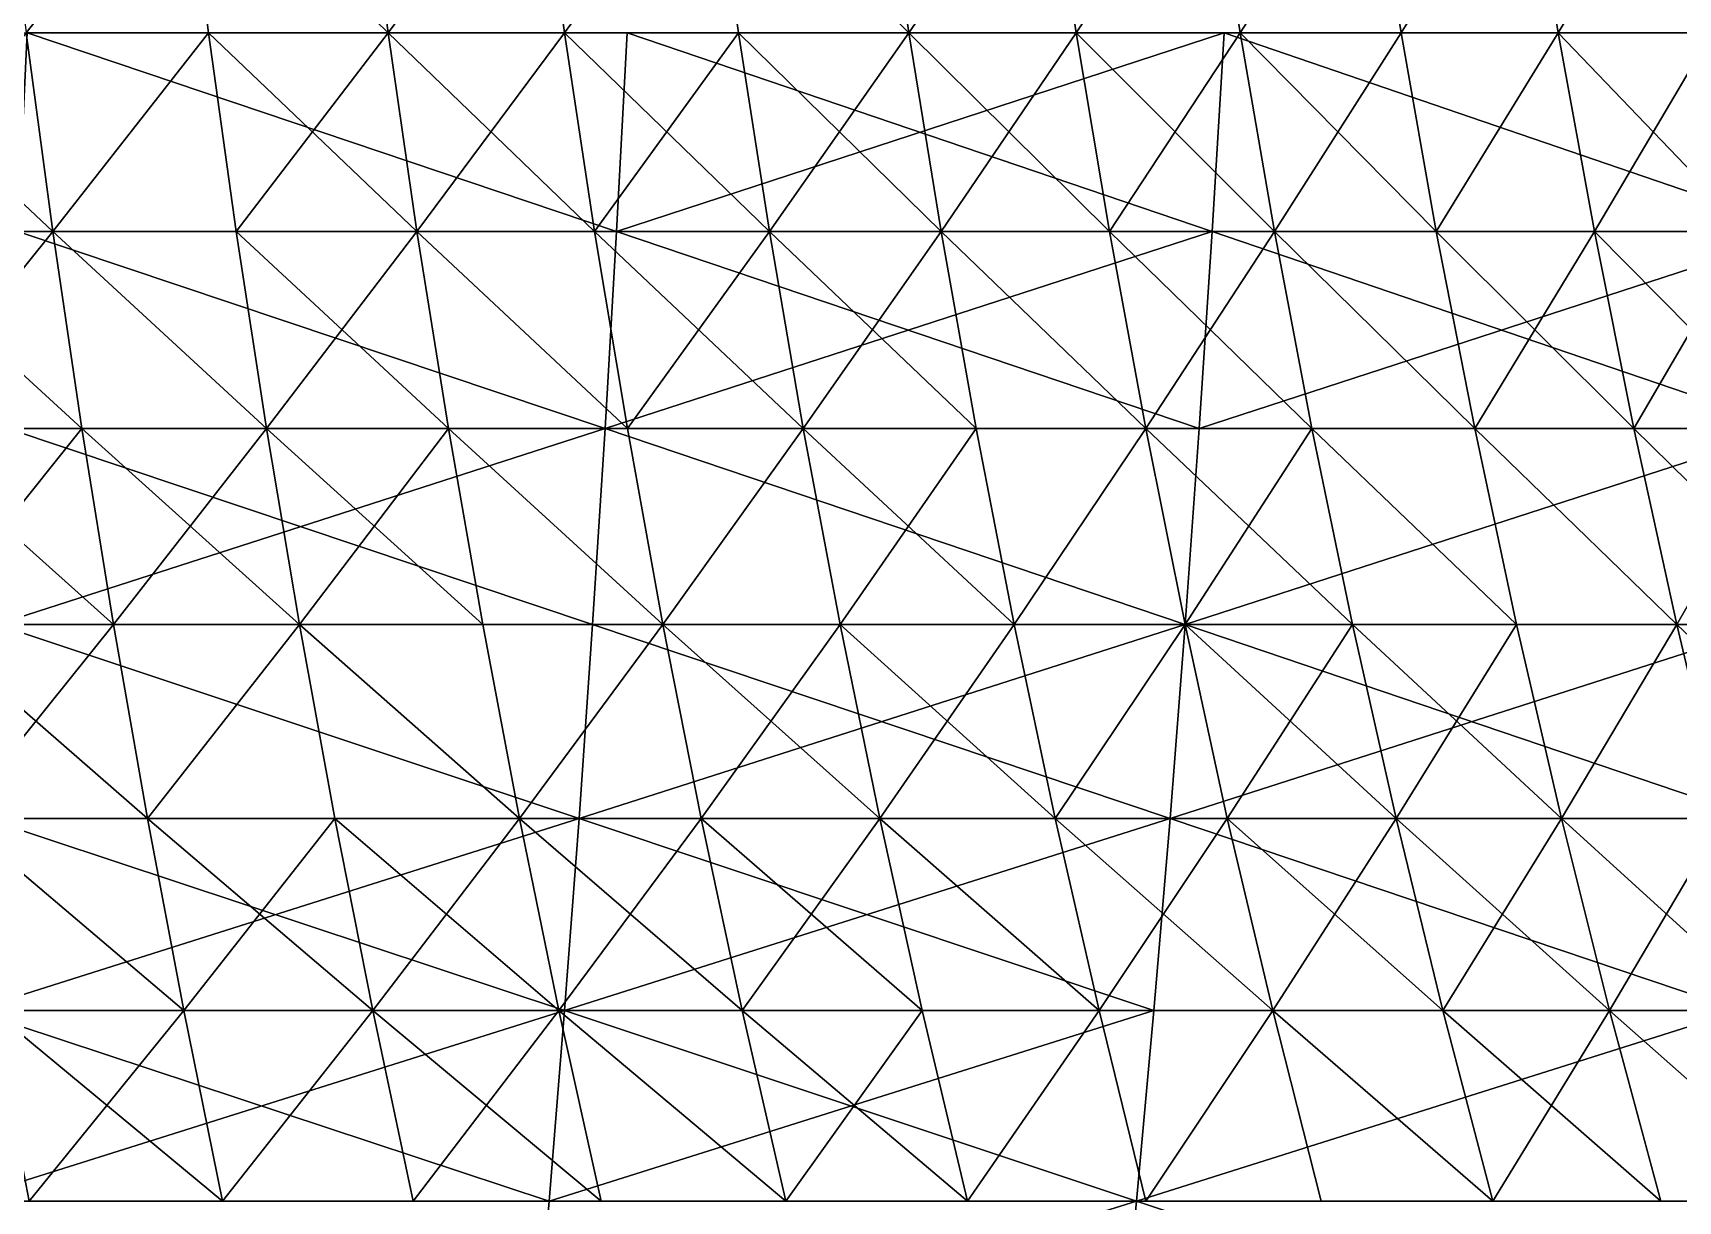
# Model space of a CAD drawing. Header units: millimetres. Extents: x -3250 to 6200, y -3250 to 3250.
# Drawn here: x 4213 to 4372.6, y -310.7 to -197.4 of the extents above; entities that cross this region are included whole.
import ezdxf

# ---------------------------------------------------------------- set-up
doc = ezdxf.new("R2010")
doc.units = ezdxf.units.MM
doc.header["$MEASUREMENT"] = 0
doc.layers.add('MESH_3D', color=2, linetype='CONTINUOUS')

msp = doc.modelspace()

# ---------------------------------------------------------------- linework, layer by layer
at = {"layer": 'MESH_3D'}
for points in [[(4212.37, -197.41, 2085.76), (4227.61, -178.02, 2100.25), (4210.03, -178.02, 2089.81)], [(4212.37, -197.41, 2085.76), (4230.05, -197.41, 2096.26), (4227.61, -178.02, 2100.25)], [(4227.61, -178.02, 2100.25), (4247.46, -197.41, 2107.2), (4244.92, -178.02, 2111.13)], [(4230.05, -197.41, 2096.26), (4247.46, -197.41, 2107.2), (4227.61, -178.02, 2100.25)], [(4247.46, -197.41, 2107.2), (4261.95, -178.02, 2122.44), (4244.92, -178.02, 2111.13)], [(4247.46, -197.41, 2107.2), (4264.59, -197.41, 2118.57), (4261.95, -178.02, 2122.44)], [(4264.59, -197.41, 2118.57), (4278.7, -178.02, 2134.16), (4261.95, -178.02, 2122.44)], [(4264.59, -197.41, 2118.57), (4281.44, -197.41, 2130.36), (4278.7, -178.02, 2134.16)], [(4278.7, -178.02, 2134.16), (4297.98, -197.41, 2142.57), (4295.15, -178.02, 2146.31)], [(4281.44, -197.41, 2130.36), (4297.98, -197.41, 2142.57), (4278.7, -178.02, 2134.16)], [(4297.98, -197.41, 2142.57), (4311.3, -178.02, 2158.85), (4295.15, -178.02, 2146.31)], [(4297.98, -197.41, 2142.57), (4314.22, -197.41, 2155.19), (4311.3, -178.02, 2158.85)], [(4314.22, -197.41, 2155.19), (4327.12, -178.02, 2171.8), (4311.3, -178.02, 2158.85)], [(4314.22, -197.41, 2155.19), (4330.13, -197.41, 2168.21), (4327.12, -178.02, 2171.8)], [(4330.13, -197.41, 2168.21), (4342.62, -178.02, 2185.14), (4327.12, -178.02, 2171.8)], [(4330.13, -197.41, 2168.21), (4345.72, -197.41, 2181.63), (4342.62, -178.02, 2185.14)], [(4345.72, -197.41, 2181.63), (4357.78, -178.02, 2198.86), (4342.62, -178.02, 2185.14)], [(4345.72, -197.41, 2181.63), (4360.96, -197.41, 2195.42), (4357.78, -178.02, 2198.86)], [(4360.96, -197.41, 2195.42), (4372.59, -178.02, 2212.95), (4357.78, -178.02, 2198.86)], [(4360.96, -197.41, 2195.42), (4375.86, -197.41, 2209.6), (4372.59, -178.02, 2212.95)], [(4214.95, -216.67, 24618.72), (4196.9, -216.67, 24628.84), (4194.43, -197.41, 24624.3)], [(4214.95, -216.67, 24618.72), (4194.43, -197.41, 24624.3), (4212.37, -197.41, 24614.24)], [(4196.9, -216.67, 2071.16), (4214.95, -216.67, 2081.28), (4212.37, -197.41, 2085.76)], [(4212.46, -197.41, 460.82), (4269.63, -216.67, 476.89), (4211.56, -216.67, 465.91)], [(4269.63, -216.67, 26223.11), (4212.46, -197.41, 26239.18), (4211.56, -216.67, 26234.09)], [(4214.95, -216.67, 2081.28), (4230.05, -197.41, 2096.26), (4212.37, -197.41, 2085.76)], [(4230.05, -197.41, 24603.74), (4214.95, -216.67, 24618.72), (4212.37, -197.41, 24614.24)], [(4212.46, -197.41, 460.82), (4270.65, -197.41, 471.83), (4269.63, -216.67, 476.89)], [(4270.65, -197.41, 26228.17), (4212.46, -197.41, 26239.18), (4269.63, -216.67, 26223.11)], [(4214.95, -216.67, 2081.28), (4232.74, -216.67, 2091.85), (4230.05, -197.41, 2096.26)], [(4232.74, -216.67, 24608.15), (4214.95, -216.67, 24618.72), (4230.05, -197.41, 24603.74)], [(4232.74, -216.67, 2091.85), (4247.46, -197.41, 2107.2), (4230.05, -197.41, 2096.26)], [(4250.26, -216.67, 24597.14), (4232.74, -216.67, 24608.15), (4230.05, -197.41, 24603.74)], [(4250.26, -216.67, 24597.14), (4230.05, -197.41, 24603.74), (4247.46, -197.41, 24592.8)], [(4232.74, -216.67, 2091.85), (4250.26, -216.67, 2102.86), (4247.46, -197.41, 2107.2)], [(4250.26, -216.67, 2102.86), (4264.59, -197.41, 2118.57), (4247.46, -197.41, 2107.2)], [(4267.5, -216.67, 24585.7), (4247.46, -197.41, 24592.8), (4264.59, -197.41, 24581.43)], [(4267.5, -216.67, 24585.7), (4250.26, -216.67, 24597.14), (4247.46, -197.41, 24592.8)], [(4250.26, -216.67, 2102.86), (4267.5, -216.67, 2114.3), (4264.59, -197.41, 2118.57)], [(4267.5, -216.67, 2114.3), (4281.44, -197.41, 2130.36), (4264.59, -197.41, 2118.57)], [(4284.45, -216.67, 24573.83), (4264.59, -197.41, 24581.43), (4281.44, -197.41, 24569.64)], [(4284.45, -216.67, 24573.83), (4267.5, -216.67, 24585.7), (4264.59, -197.41, 24581.43)], [(4267.5, -216.67, 2114.3), (4284.45, -216.67, 2126.17), (4281.44, -197.41, 2130.36)], [(4269.63, -216.67, 476.89), (4328.55, -197.41, 484.29), (4327.4, -216.67, 489.32)], [(4270.65, -197.41, 471.83), (4328.55, -197.41, 484.29), (4269.63, -216.67, 476.89)], [(4327.4, -216.67, 26210.68), (4270.65, -197.41, 26228.17), (4269.63, -216.67, 26223.11)], [(4328.55, -197.41, 26215.71), (4270.65, -197.41, 26228.17), (4327.4, -216.67, 26210.68)], [(4284.45, -216.67, 2126.17), (4297.98, -197.41, 2142.57), (4281.44, -197.41, 2130.36)], [(4301.1, -216.67, 24561.54), (4281.44, -197.41, 24569.64), (4297.98, -197.41, 24557.43)], [(4301.1, -216.67, 24561.54), (4284.45, -216.67, 24573.83), (4281.44, -197.41, 24569.64)], [(4284.45, -216.67, 2126.17), (4301.1, -216.67, 2138.46), (4297.98, -197.41, 2142.57)], [(4301.1, -216.67, 2138.46), (4314.22, -197.41, 2155.19), (4297.98, -197.41, 2142.57)], [(4317.43, -216.67, 24548.84), (4297.98, -197.41, 24557.43), (4314.22, -197.41, 24544.81)], [(4317.43, -216.67, 24548.84), (4301.1, -216.67, 24561.54), (4297.98, -197.41, 24557.43)], [(4301.1, -216.67, 2138.46), (4317.43, -216.67, 2151.16), (4314.22, -197.41, 2155.19)], [(4317.43, -216.67, 2151.16), (4330.13, -197.41, 2168.21), (4314.22, -197.41, 2155.19)], [(4333.45, -216.67, 24535.74), (4314.22, -197.41, 24544.81), (4330.13, -197.41, 24531.79)], [(4333.45, -216.67, 24535.74), (4317.43, -216.67, 24548.84), (4314.22, -197.41, 24544.81)], [(4317.43, -216.67, 2151.16), (4333.45, -216.67, 2164.26), (4330.13, -197.41, 2168.21)], [(4328.55, -197.41, 484.29), (4384.84, -216.67, 503.19), (4327.4, -216.67, 489.32)], [(4384.84, -216.67, 26196.81), (4328.55, -197.41, 26215.71), (4327.4, -216.67, 26210.68)], [(4328.55, -197.41, 484.29), (4386.11, -197.41, 498.19), (4384.84, -216.67, 503.19)], [(4386.11, -197.41, 26201.81), (4328.55, -197.41, 26215.71), (4384.84, -216.67, 26196.81)], [(4333.45, -216.67, 2164.26), (4345.72, -197.41, 2181.63), (4330.13, -197.41, 2168.21)], [(4349.13, -216.67, 24522.24), (4330.13, -197.41, 24531.79), (4345.72, -197.41, 24518.37)], [(4349.13, -216.67, 24522.24), (4333.45, -216.67, 24535.74), (4330.13, -197.41, 24531.79)], [(4333.45, -216.67, 2164.26), (4349.13, -216.67, 2177.76), (4345.72, -197.41, 2181.63)], [(4349.13, -216.67, 2177.76), (4360.96, -197.41, 2195.42), (4345.72, -197.41, 2181.63)], [(4360.96, -197.41, 24504.58), (4349.13, -216.67, 24522.24), (4345.72, -197.41, 24518.37)], [(4349.13, -216.67, 2177.76), (4364.48, -216.67, 2191.64), (4360.96, -197.41, 2195.42)], [(4364.48, -216.67, 24508.36), (4349.13, -216.67, 24522.24), (4360.96, -197.41, 24504.58)], [(4364.48, -216.67, 2191.64), (4375.86, -197.41, 2209.6), (4360.96, -197.41, 2195.42)], [(4379.47, -216.67, 24494.1), (4364.48, -216.67, 24508.36), (4360.96, -197.41, 24504.58)], [(4379.47, -216.67, 24494.1), (4360.96, -197.41, 24504.58), (4375.86, -197.41, 24490.4)], [(4364.48, -216.67, 2191.64), (4379.47, -216.67, 2205.9), (4375.86, -197.41, 2209.6)], [(4199.6, -235.8, 2066.21), (4214.95, -216.67, 2081.28), (4196.9, -216.67, 2071.16)], [(4217.77, -235.8, 24623.6), (4199.6, -235.8, 24633.79), (4196.9, -216.67, 24628.84)], [(4217.77, -235.8, 24623.6), (4196.9, -216.67, 24628.84), (4214.95, -216.67, 24618.72)], [(4199.6, -235.8, 2066.21), (4217.77, -235.8, 2076.4), (4214.95, -216.67, 2081.28)], [(4211.56, -216.67, 465.91), (4268.51, -235.8, 482.42), (4210.58, -235.8, 471.46)], [(4268.51, -235.8, 26217.58), (4211.56, -216.67, 26234.09), (4210.58, -235.8, 26228.54)], [(4211.56, -216.67, 465.91), (4269.63, -216.67, 476.89), (4268.51, -235.8, 482.42)], [(4269.63, -216.67, 26223.11), (4211.56, -216.67, 26234.09), (4268.51, -235.8, 26217.58)], [(4214.95, -216.67, 2081.28), (4235.68, -235.8, 2087.04), (4232.74, -216.67, 2091.85)], [(4217.77, -235.8, 2076.4), (4235.68, -235.8, 2087.04), (4214.95, -216.67, 2081.28)], [(4235.68, -235.8, 24612.96), (4214.95, -216.67, 24618.72), (4232.74, -216.67, 24608.15)], [(4235.68, -235.8, 24612.96), (4217.77, -235.8, 24623.6), (4214.95, -216.67, 24618.72)], [(4235.68, -235.8, 2087.04), (4250.26, -216.67, 2102.86), (4232.74, -216.67, 2091.85)], [(4253.32, -235.8, 24601.88), (4235.68, -235.8, 24612.96), (4232.74, -216.67, 24608.15)], [(4253.32, -235.8, 24601.88), (4232.74, -216.67, 24608.15), (4250.26, -216.67, 24597.14)], [(4235.68, -235.8, 2087.04), (4253.32, -235.8, 2098.12), (4250.26, -216.67, 2102.86)], [(4250.26, -216.67, 2102.86), (4270.68, -235.8, 2109.64), (4267.5, -216.67, 2114.3)], [(4253.32, -235.8, 2098.12), (4270.68, -235.8, 2109.64), (4250.26, -216.67, 2102.86)], [(4270.68, -235.8, 24590.36), (4250.26, -216.67, 24597.14), (4267.5, -216.67, 24585.7)], [(4270.68, -235.8, 24590.36), (4253.32, -235.8, 24601.88), (4250.26, -216.67, 24597.14)], [(4270.68, -235.8, 2109.64), (4284.45, -216.67, 2126.17), (4267.5, -216.67, 2114.3)], [(4287.74, -235.8, 24578.41), (4267.5, -216.67, 24585.7), (4284.45, -216.67, 24573.83)], [(4287.74, -235.8, 24578.41), (4270.68, -235.8, 24590.36), (4267.5, -216.67, 24585.7)], [(4269.63, -216.67, 476.89), (4326.14, -235.8, 494.82), (4268.51, -235.8, 482.42)], [(4327.4, -216.67, 26210.68), (4269.63, -216.67, 26223.11), (4268.51, -235.8, 26217.58)], [(4327.4, -216.67, 26210.68), (4268.51, -235.8, 26217.58), (4326.14, -235.8, 26205.18)], [(4269.63, -216.67, 476.89), (4327.4, -216.67, 489.32), (4326.14, -235.8, 494.82)], [(4270.68, -235.8, 2109.64), (4287.74, -235.8, 2121.59), (4284.45, -216.67, 2126.17)], [(4287.74, -235.8, 2121.59), (4301.1, -216.67, 2138.46), (4284.45, -216.67, 2126.17)], [(4304.5, -235.8, 24566.04), (4287.74, -235.8, 24578.41), (4284.45, -216.67, 24573.83)], [(4304.5, -235.8, 24566.04), (4284.45, -216.67, 24573.83), (4301.1, -216.67, 24561.54)], [(4287.74, -235.8, 2121.59), (4304.5, -235.8, 2133.96), (4301.1, -216.67, 2138.46)], [(4301.1, -216.67, 2138.46), (4320.95, -235.8, 2146.75), (4317.43, -216.67, 2151.16)], [(4304.5, -235.8, 2133.96), (4320.95, -235.8, 2146.75), (4301.1, -216.67, 2138.46)], [(4320.95, -235.8, 24553.25), (4304.5, -235.8, 24566.04), (4301.1, -216.67, 24561.54)], [(4320.95, -235.8, 24553.25), (4301.1, -216.67, 24561.54), (4317.43, -216.67, 24548.84)], [(4320.95, -235.8, 2146.75), (4333.45, -216.67, 2164.26), (4317.43, -216.67, 2151.16)], [(4337.08, -235.8, 24540.06), (4317.43, -216.67, 24548.84), (4333.45, -216.67, 24535.74)], [(4337.08, -235.8, 24540.06), (4320.95, -235.8, 24553.25), (4317.43, -216.67, 24548.84)], [(4320.95, -235.8, 2146.75), (4337.08, -235.8, 2159.94), (4333.45, -216.67, 2164.26)], [(4326.14, -235.8, 494.82), (4384.84, -216.67, 503.19), (4383.45, -235.8, 508.66)], [(4327.4, -216.67, 489.32), (4384.84, -216.67, 503.19), (4326.14, -235.8, 494.82)], [(4383.45, -235.8, 26191.34), (4327.4, -216.67, 26210.68), (4326.14, -235.8, 26205.18)], [(4384.84, -216.67, 26196.81), (4327.4, -216.67, 26210.68), (4383.45, -235.8, 26191.34)], [(4333.45, -216.67, 2164.26), (4352.87, -235.8, 2173.53), (4349.13, -216.67, 2177.76)], [(4337.08, -235.8, 2159.94), (4352.87, -235.8, 2173.53), (4333.45, -216.67, 2164.26)], [(4352.87, -235.8, 24526.47), (4337.08, -235.8, 24540.06), (4333.45, -216.67, 24535.74)], [(4352.87, -235.8, 24526.47), (4333.45, -216.67, 24535.74), (4349.13, -216.67, 24522.24)], [(4352.87, -235.8, 2173.53), (4364.48, -216.67, 2191.64), (4349.13, -216.67, 2177.76)], [(4368.31, -235.8, 24512.5), (4349.13, -216.67, 24522.24), (4364.48, -216.67, 24508.36)], [(4368.31, -235.8, 24512.5), (4352.87, -235.8, 24526.47), (4349.13, -216.67, 24522.24)], [(4352.87, -235.8, 2173.53), (4368.31, -235.8, 2187.5), (4364.48, -216.67, 2191.64)], [(4368.31, -235.8, 2187.5), (4379.47, -216.67, 2205.9), (4364.48, -216.67, 2191.64)], [(4383.41, -235.8, 24498.14), (4364.48, -216.67, 24508.36), (4379.47, -216.67, 24494.1)], [(4383.41, -235.8, 24498.14), (4368.31, -235.8, 24512.5), (4364.48, -216.67, 24508.36)], [(4368.31, -235.8, 2187.5), (4383.41, -235.8, 2201.86), (4379.47, -216.67, 2205.9)], [(4202.53, -254.79, 2060.84), (4217.77, -235.8, 2076.4), (4199.6, -235.8, 2066.21)], [(4220.83, -254.79, 24628.9), (4202.53, -254.79, 24639.16), (4199.6, -235.8, 24633.79)], [(4220.83, -254.79, 24628.9), (4199.6, -235.8, 24633.79), (4217.77, -235.8, 24623.6)], [(4202.53, -254.79, 2060.84), (4220.83, -254.79, 2071.1), (4217.77, -235.8, 2076.4)], [(4210.58, -235.8, 471.46), (4267.3, -254.79, 488.42), (4209.52, -254.79, 477.49)], [(4268.51, -235.8, 26217.58), (4210.58, -235.8, 26228.54), (4209.52, -254.79, 26222.51)], [(4268.51, -235.8, 26217.58), (4209.52, -254.79, 26222.51), (4267.3, -254.79, 26211.58)], [(4210.58, -235.8, 471.46), (4268.51, -235.8, 482.42), (4267.3, -254.79, 488.42)], [(4220.83, -254.79, 2071.1), (4235.68, -235.8, 2087.04), (4217.77, -235.8, 2076.4)], [(4238.87, -254.79, 24618.18), (4220.83, -254.79, 24628.9), (4217.77, -235.8, 24623.6)], [(4238.87, -254.79, 24618.18), (4217.77, -235.8, 24623.6), (4235.68, -235.8, 24612.96)], [(4220.83, -254.79, 2071.1), (4238.87, -254.79, 2081.82), (4235.68, -235.8, 2087.04)], [(4238.87, -254.79, 2081.82), (4253.32, -235.8, 2098.12), (4235.68, -235.8, 2087.04)], [(4256.64, -254.79, 24607.01), (4235.68, -235.8, 24612.96), (4253.32, -235.8, 24601.88)], [(4256.64, -254.79, 24607.01), (4238.87, -254.79, 24618.18), (4235.68, -235.8, 24612.96)], [(4238.87, -254.79, 2081.82), (4256.64, -254.79, 2092.99), (4253.32, -235.8, 2098.12)], [(4253.32, -235.8, 2098.12), (4274.12, -254.79, 2104.59), (4270.68, -235.8, 2109.64)], [(4256.64, -254.79, 2092.99), (4274.12, -254.79, 2104.59), (4253.32, -235.8, 2098.12)], [(4274.12, -254.79, 24595.41), (4253.32, -235.8, 24601.88), (4270.68, -235.8, 24590.36)], [(4274.12, -254.79, 24595.41), (4256.64, -254.79, 24607.01), (4253.32, -235.8, 24601.88)], [(4268.51, -235.8, 482.42), (4324.78, -254.79, 500.79), (4267.3, -254.79, 488.42)], [(4324.78, -254.79, 26199.21), (4268.51, -235.8, 26217.58), (4267.3, -254.79, 26211.58)], [(4268.51, -235.8, 482.42), (4326.14, -235.8, 494.82), (4324.78, -254.79, 500.79)], [(4326.14, -235.8, 26205.18), (4268.51, -235.8, 26217.58), (4324.78, -254.79, 26199.21)], [(4274.12, -254.79, 2104.59), (4287.74, -235.8, 2121.59), (4270.68, -235.8, 2109.64)], [(4287.74, -235.8, 24578.41), (4274.12, -254.79, 24595.41), (4270.68, -235.8, 24590.36)], [(4274.12, -254.79, 2104.59), (4291.31, -254.79, 2116.63), (4287.74, -235.8, 2121.59)], [(4291.31, -254.79, 24583.37), (4274.12, -254.79, 24595.41), (4287.74, -235.8, 24578.41)], [(4291.31, -254.79, 2116.63), (4304.5, -235.8, 2133.96), (4287.74, -235.8, 2121.59)], [(4308.2, -254.79, 24570.91), (4291.31, -254.79, 24583.37), (4287.74, -235.8, 24578.41)], [(4308.2, -254.79, 24570.91), (4287.74, -235.8, 24578.41), (4304.5, -235.8, 24566.04)], [(4291.31, -254.79, 2116.63), (4308.2, -254.79, 2129.09), (4304.5, -235.8, 2133.96)], [(4308.2, -254.79, 2129.09), (4320.95, -235.8, 2146.75), (4304.5, -235.8, 2133.96)], [(4320.95, -235.8, 24553.25), (4308.2, -254.79, 24570.91), (4304.5, -235.8, 24566.04)], [(4308.2, -254.79, 2129.09), (4324.77, -254.79, 2141.97), (4320.95, -235.8, 2146.75)], [(4324.77, -254.79, 24558.03), (4308.2, -254.79, 24570.91), (4320.95, -235.8, 24553.25)], [(4320.95, -235.8, 2146.75), (4341.01, -254.79, 2155.25), (4337.08, -235.8, 2159.94)], [(4324.77, -254.79, 2141.97), (4341.01, -254.79, 2155.25), (4320.95, -235.8, 2146.75)], [(4337.08, -235.8, 24540.06), (4324.77, -254.79, 24558.03), (4320.95, -235.8, 24553.25)], [(4341.01, -254.79, 24544.75), (4324.77, -254.79, 24558.03), (4337.08, -235.8, 24540.06)], [(4324.78, -254.79, 500.79), (4383.45, -235.8, 508.66), (4381.94, -254.79, 514.58)], [(4326.14, -235.8, 494.82), (4383.45, -235.8, 508.66), (4324.78, -254.79, 500.79)], [(4383.45, -235.8, 26191.34), (4324.78, -254.79, 26199.21), (4381.94, -254.79, 26185.42)], [(4383.45, -235.8, 26191.34), (4326.14, -235.8, 26205.18), (4324.78, -254.79, 26199.21)], [(4337.08, -235.8, 2159.94), (4356.91, -254.79, 2168.94), (4352.87, -235.8, 2173.53)], [(4341.01, -254.79, 2155.25), (4356.91, -254.79, 2168.94), (4337.08, -235.8, 2159.94)], [(4356.91, -254.79, 24531.06), (4337.08, -235.8, 24540.06), (4352.87, -235.8, 24526.47)], [(4356.91, -254.79, 24531.06), (4341.01, -254.79, 24544.75), (4337.08, -235.8, 24540.06)], [(4352.87, -235.8, 2173.53), (4372.47, -254.79, 2183.02), (4368.31, -235.8, 2187.5)], [(4356.91, -254.79, 2168.94), (4372.47, -254.79, 2183.02), (4352.87, -235.8, 2173.53)], [(4372.47, -254.79, 24516.98), (4352.87, -235.8, 24526.47), (4368.31, -235.8, 24512.5)], [(4372.47, -254.79, 24516.98), (4356.91, -254.79, 24531.06), (4352.87, -235.8, 24526.47)], [(4372.47, -254.79, 2183.02), (4383.41, -235.8, 2201.86), (4368.31, -235.8, 2187.5)], [(4387.68, -254.79, 24502.52), (4372.47, -254.79, 24516.98), (4368.31, -235.8, 24512.5)], [(4387.68, -254.79, 24502.52), (4368.31, -235.8, 24512.5), (4383.41, -235.8, 24498.14)], [(4372.47, -254.79, 2183.02), (4387.68, -254.79, 2197.48), (4383.41, -235.8, 2201.86)], [(4202.53, -254.79, 2060.84), (4224.12, -273.62, 2065.4), (4220.83, -254.79, 2071.1)], [(4205.68, -273.62, 2055.05), (4224.12, -273.62, 2065.4), (4202.53, -254.79, 2060.84)], [(4220.83, -254.79, 24628.9), (4205.68, -273.62, 24644.95), (4202.53, -254.79, 24639.16)], [(4224.12, -273.62, 24634.6), (4205.68, -273.62, 24644.95), (4220.83, -254.79, 24628.9)], [(4209.52, -254.79, 477.49), (4265.99, -273.62, 494.88), (4208.38, -273.62, 483.97)], [(4265.99, -273.62, 26205.12), (4209.52, -254.79, 26222.51), (4208.38, -273.62, 26216.03)], [(4209.52, -254.79, 477.49), (4267.3, -254.79, 488.42), (4265.99, -273.62, 494.88)], [(4267.3, -254.79, 26211.58), (4209.52, -254.79, 26222.51), (4265.99, -273.62, 26205.12)], [(4224.12, -273.62, 2065.4), (4238.87, -254.79, 2081.82), (4220.83, -254.79, 2071.1)], [(4238.87, -254.79, 24618.18), (4224.12, -273.62, 24634.6), (4220.83, -254.79, 24628.9)], [(4224.12, -273.62, 2065.4), (4242.31, -273.62, 2076.2), (4238.87, -254.79, 2081.82)], [(4242.31, -273.62, 24623.8), (4224.12, -273.62, 24634.6), (4238.87, -254.79, 24618.18)], [(4238.87, -254.79, 2081.82), (4260.21, -273.62, 2087.45), (4256.64, -254.79, 2092.99)], [(4242.31, -273.62, 2076.2), (4260.21, -273.62, 2087.45), (4238.87, -254.79, 2081.82)], [(4260.21, -273.62, 24612.55), (4242.31, -273.62, 24623.8), (4238.87, -254.79, 24618.18)], [(4260.21, -273.62, 24612.55), (4238.87, -254.79, 24618.18), (4256.64, -254.79, 24607.01)], [(4260.21, -273.62, 2087.45), (4274.12, -254.79, 2104.59), (4256.64, -254.79, 2092.99)], [(4274.12, -254.79, 24595.41), (4260.21, -273.62, 24612.55), (4256.64, -254.79, 24607.01)], [(4260.21, -273.62, 2087.45), (4277.83, -273.62, 2099.15), (4274.12, -254.79, 2104.59)], [(4277.83, -273.62, 24600.85), (4260.21, -273.62, 24612.55), (4274.12, -254.79, 24595.41)], [(4265.99, -273.62, 494.88), (4324.78, -254.79, 500.79), (4323.31, -273.62, 507.21)], [(4267.3, -254.79, 488.42), (4324.78, -254.79, 500.79), (4265.99, -273.62, 494.88)], [(4323.31, -273.62, 26192.79), (4267.3, -254.79, 26211.58), (4265.99, -273.62, 26205.12)], [(4324.78, -254.79, 26199.21), (4267.3, -254.79, 26211.58), (4323.31, -273.62, 26192.79)], [(4277.83, -273.62, 2099.15), (4291.31, -254.79, 2116.63), (4274.12, -254.79, 2104.59)], [(4295.16, -273.62, 24588.72), (4277.83, -273.62, 24600.85), (4274.12, -254.79, 24595.41)], [(4295.16, -273.62, 24588.72), (4274.12, -254.79, 24595.41), (4291.31, -254.79, 24583.37)], [(4277.83, -273.62, 2099.15), (4295.16, -273.62, 2111.28), (4291.31, -254.79, 2116.63)], [(4291.31, -254.79, 2116.63), (4312.17, -273.62, 2123.84), (4308.2, -254.79, 2129.09)], [(4295.16, -273.62, 2111.28), (4312.17, -273.62, 2123.84), (4291.31, -254.79, 2116.63)], [(4308.2, -254.79, 24570.91), (4295.16, -273.62, 24588.72), (4291.31, -254.79, 24583.37)], [(4312.17, -273.62, 24576.16), (4295.16, -273.62, 24588.72), (4308.2, -254.79, 24570.91)], [(4312.17, -273.62, 2123.84), (4324.77, -254.79, 2141.97), (4308.2, -254.79, 2129.09)], [(4324.77, -254.79, 24558.03), (4312.17, -273.62, 24576.16), (4308.2, -254.79, 24570.91)], [(4312.17, -273.62, 2123.84), (4328.87, -273.62, 2136.81), (4324.77, -254.79, 2141.97)], [(4328.87, -273.62, 24563.19), (4312.17, -273.62, 24576.16), (4324.77, -254.79, 24558.03)], [(4324.78, -254.79, 500.79), (4380.31, -273.62, 520.97), (4323.31, -273.62, 507.21)], [(4381.94, -254.79, 26185.42), (4324.78, -254.79, 26199.21), (4323.31, -273.62, 26192.79)], [(4381.94, -254.79, 26185.42), (4323.31, -273.62, 26192.79), (4380.31, -273.62, 26179.03)], [(4328.87, -273.62, 2136.81), (4341.01, -254.79, 2155.25), (4324.77, -254.79, 2141.97)], [(4345.24, -273.62, 24549.79), (4328.87, -273.62, 24563.19), (4324.77, -254.79, 24558.03)], [(4345.24, -273.62, 24549.79), (4324.77, -254.79, 24558.03), (4341.01, -254.79, 24544.75)], [(4324.78, -254.79, 500.79), (4381.94, -254.79, 514.58), (4380.31, -273.62, 520.97)], [(4328.87, -273.62, 2136.81), (4345.24, -273.62, 2150.21), (4341.01, -254.79, 2155.25)], [(4345.24, -273.62, 2150.21), (4356.91, -254.79, 2168.94), (4341.01, -254.79, 2155.25)], [(4361.27, -273.62, 24536), (4341.01, -254.79, 24544.75), (4356.91, -254.79, 24531.06)], [(4361.27, -273.62, 24536), (4345.24, -273.62, 24549.79), (4341.01, -254.79, 24544.75)], [(4345.24, -273.62, 2150.21), (4361.27, -273.62, 2164), (4356.91, -254.79, 2168.94)], [(4361.27, -273.62, 2164), (4372.47, -254.79, 2183.02), (4356.91, -254.79, 2168.94)], [(4372.47, -254.79, 24516.98), (4361.27, -273.62, 24536), (4356.91, -254.79, 24531.06)], [(4361.27, -273.62, 2164), (4376.95, -273.62, 2178.19), (4372.47, -254.79, 2183.02)], [(4376.95, -273.62, 24521.81), (4361.27, -273.62, 24536), (4372.47, -254.79, 24516.98)], [(4372.47, -254.79, 2183.02), (4392.28, -273.62, 2192.77), (4387.68, -254.79, 2197.48)], [(4376.95, -273.62, 2178.19), (4392.28, -273.62, 2192.77), (4372.47, -254.79, 2183.02)], [(4392.28, -273.62, 24507.23), (4376.95, -273.62, 24521.81), (4372.47, -254.79, 24516.98)], [(4392.28, -273.62, 24507.23), (4372.47, -254.79, 24516.98), (4387.68, -254.79, 24502.52)], [(4205.68, -273.62, 2055.05), (4227.65, -292.27, 2059.29), (4224.12, -273.62, 2065.4)], [(4209.05, -292.27, 2048.86), (4227.65, -292.27, 2059.29), (4205.68, -273.62, 2055.05)], [(4227.65, -292.27, 24640.71), (4205.68, -273.62, 24644.95), (4224.12, -273.62, 24634.6)], [(4227.65, -292.27, 24640.71), (4209.05, -292.27, 24651.14), (4205.68, -273.62, 24644.95)], [(4207.15, -292.27, 490.92), (4265.99, -273.62, 494.88), (4264.59, -292.27, 501.79)], [(4208.38, -273.62, 483.97), (4265.99, -273.62, 494.88), (4207.15, -292.27, 490.92)], [(4264.59, -292.27, 26198.21), (4208.38, -273.62, 26216.03), (4207.15, -292.27, 26209.08)], [(4265.99, -273.62, 26205.12), (4208.38, -273.62, 26216.03), (4264.59, -292.27, 26198.21)], [(4227.65, -292.27, 2059.29), (4242.31, -273.62, 2076.2), (4224.12, -273.62, 2065.4)], [(4245.98, -292.27, 24629.82), (4227.65, -292.27, 24640.71), (4224.12, -273.62, 24634.6)], [(4245.98, -292.27, 24629.82), (4224.12, -273.62, 24634.6), (4242.31, -273.62, 24623.8)], [(4227.65, -292.27, 2059.29), (4245.98, -292.27, 2070.18), (4242.31, -273.62, 2076.2)], [(4245.98, -292.27, 2070.18), (4260.21, -273.62, 2087.45), (4242.31, -273.62, 2076.2)], [(4264.04, -292.27, 24618.48), (4242.31, -273.62, 24623.8), (4260.21, -273.62, 24612.55)], [(4264.04, -292.27, 24618.48), (4245.98, -292.27, 24629.82), (4242.31, -273.62, 24623.8)], [(4245.98, -292.27, 2070.18), (4264.04, -292.27, 2081.52), (4260.21, -273.62, 2087.45)], [(4264.04, -292.27, 2081.52), (4277.83, -273.62, 2099.15), (4260.21, -273.62, 2087.45)], [(4281.81, -292.27, 24606.68), (4260.21, -273.62, 24612.55), (4277.83, -273.62, 24600.85)], [(4281.81, -292.27, 24606.68), (4264.04, -292.27, 24618.48), (4260.21, -273.62, 24612.55)], [(4264.04, -292.27, 2081.52), (4281.81, -292.27, 2093.32), (4277.83, -273.62, 2099.15)], [(4264.59, -292.27, 501.79), (4323.31, -273.62, 507.21), (4321.74, -292.27, 514.09)], [(4265.99, -273.62, 494.88), (4323.31, -273.62, 507.21), (4264.59, -292.27, 501.79)], [(4321.74, -292.27, 26185.91), (4265.99, -273.62, 26205.12), (4264.59, -292.27, 26198.21)], [(4323.31, -273.62, 26192.79), (4265.99, -273.62, 26205.12), (4321.74, -292.27, 26185.91)], [(4281.81, -292.27, 2093.32), (4295.16, -273.62, 2111.28), (4277.83, -273.62, 2099.15)], [(4299.28, -292.27, 24594.45), (4277.83, -273.62, 24600.85), (4295.16, -273.62, 24588.72)], [(4299.28, -292.27, 24594.45), (4281.81, -292.27, 24606.68), (4277.83, -273.62, 24600.85)], [(4281.81, -292.27, 2093.32), (4299.28, -292.27, 2105.55), (4295.16, -273.62, 2111.28)], [(4295.16, -273.62, 2111.28), (4316.43, -292.27, 2118.21), (4312.17, -273.62, 2123.84)], [(4299.28, -292.27, 2105.55), (4316.43, -292.27, 2118.21), (4295.16, -273.62, 2111.28)], [(4316.43, -292.27, 24581.79), (4299.28, -292.27, 24594.45), (4295.16, -273.62, 24588.72)], [(4316.43, -292.27, 24581.79), (4295.16, -273.62, 24588.72), (4312.17, -273.62, 24576.16)], [(4316.43, -292.27, 2118.21), (4328.87, -273.62, 2136.81), (4312.17, -273.62, 2123.84)], [(4333.27, -292.27, 24568.7), (4316.43, -292.27, 24581.79), (4312.17, -273.62, 24576.16)], [(4333.27, -292.27, 24568.7), (4312.17, -273.62, 24576.16), (4328.87, -273.62, 24563.19)], [(4316.43, -292.27, 2118.21), (4333.27, -292.27, 2131.3), (4328.87, -273.62, 2136.81)], [(4323.31, -273.62, 507.21), (4378.57, -292.27, 527.81), (4321.74, -292.27, 514.09)], [(4378.57, -292.27, 26172.19), (4323.31, -273.62, 26192.79), (4321.74, -292.27, 26185.91)], [(4323.31, -273.62, 507.21), (4380.31, -273.62, 520.97), (4378.57, -292.27, 527.81)], [(4380.31, -273.62, 26179.03), (4323.31, -273.62, 26192.79), (4378.57, -292.27, 26172.19)], [(4333.27, -292.27, 2131.3), (4345.24, -273.62, 2150.21), (4328.87, -273.62, 2136.81)], [(4349.78, -292.27, 24555.2), (4333.27, -292.27, 24568.7), (4328.87, -273.62, 24563.19)], [(4349.78, -292.27, 24555.2), (4328.87, -273.62, 24563.19), (4345.24, -273.62, 24549.79)], [(4333.27, -292.27, 2131.3), (4349.78, -292.27, 2144.8), (4345.24, -273.62, 2150.21)], [(4349.78, -292.27, 2144.8), (4361.27, -273.62, 2164), (4345.24, -273.62, 2150.21)], [(4365.94, -292.27, 24541.29), (4345.24, -273.62, 24549.79), (4361.27, -273.62, 24536)], [(4365.94, -292.27, 24541.29), (4349.78, -292.27, 24555.2), (4345.24, -273.62, 24549.79)], [(4349.78, -292.27, 2144.8), (4365.94, -292.27, 2158.71), (4361.27, -273.62, 2164)], [(4365.94, -292.27, 2158.71), (4376.95, -273.62, 2178.19), (4361.27, -273.62, 2164)], [(4381.75, -292.27, 24526.98), (4361.27, -273.62, 24536), (4376.95, -273.62, 24521.81)], [(4381.75, -292.27, 24526.98), (4365.94, -292.27, 24541.29), (4361.27, -273.62, 24536)], [(4365.94, -292.27, 2158.71), (4381.75, -292.27, 2173.02), (4376.95, -273.62, 2178.19)], [(4207.15, -292.27, 490.92), (4263.1, -310.75, 509.16), (4205.85, -310.75, 498.33)], [(4264.59, -292.27, 26198.21), (4207.15, -292.27, 26209.08), (4205.85, -310.75, 26201.67)], [(4264.59, -292.27, 26198.21), (4205.85, -310.75, 26201.67), (4263.1, -310.75, 26190.84)], [(4207.15, -292.27, 490.92), (4264.59, -292.27, 501.79), (4263.1, -310.75, 509.16)], [(4212.65, -310.75, 2042.25), (4227.65, -292.27, 2059.29), (4209.05, -292.27, 2048.86)], [(4231.41, -310.75, 24647.22), (4209.05, -292.27, 24651.14), (4227.65, -292.27, 24640.71)], [(4231.41, -310.75, 24647.22), (4212.65, -310.75, 24657.75), (4209.05, -292.27, 24651.14)], [(4212.65, -310.75, 2042.25), (4231.41, -310.75, 2052.78), (4227.65, -292.27, 2059.29)], [(4231.41, -310.75, 2052.78), (4245.98, -292.27, 2070.18), (4227.65, -292.27, 2059.29)], [(4245.98, -292.27, 24629.82), (4231.41, -310.75, 24647.22), (4227.65, -292.27, 24640.71)], [(4231.41, -310.75, 2052.78), (4249.9, -310.75, 2063.76), (4245.98, -292.27, 2070.18)], [(4249.9, -310.75, 24636.24), (4231.41, -310.75, 24647.22), (4245.98, -292.27, 24629.82)], [(4245.98, -292.27, 2070.18), (4268.12, -310.75, 2075.21), (4264.04, -292.27, 2081.52)], [(4249.9, -310.75, 2063.76), (4268.12, -310.75, 2075.21), (4245.98, -292.27, 2070.18)], [(4264.04, -292.27, 24618.48), (4249.9, -310.75, 24636.24), (4245.98, -292.27, 24629.82)], [(4268.12, -310.75, 24624.79), (4249.9, -310.75, 24636.24), (4264.04, -292.27, 24618.48)], [(4264.59, -292.27, 501.79), (4320.07, -310.75, 521.42), (4263.1, -310.75, 509.16)], [(4321.74, -292.27, 26185.91), (4263.1, -310.75, 26190.84), (4320.07, -310.75, 26178.58)], [(4321.74, -292.27, 26185.91), (4264.59, -292.27, 26198.21), (4263.1, -310.75, 26190.84)], [(4264.04, -292.27, 2081.52), (4286.04, -310.75, 2087.11), (4281.81, -292.27, 2093.32)], [(4268.12, -310.75, 2075.21), (4286.04, -310.75, 2087.11), (4264.04, -292.27, 2081.52)], [(4286.04, -310.75, 24612.89), (4268.12, -310.75, 24624.79), (4264.04, -292.27, 24618.48)], [(4286.04, -310.75, 24612.89), (4264.04, -292.27, 24618.48), (4281.81, -292.27, 24606.68)], [(4264.59, -292.27, 501.79), (4321.74, -292.27, 514.09), (4320.07, -310.75, 521.42)], [(4286.04, -310.75, 2087.11), (4299.28, -292.27, 2105.55), (4281.81, -292.27, 2093.32)], [(4303.67, -310.75, 24600.56), (4286.04, -310.75, 24612.89), (4281.81, -292.27, 24606.68)], [(4303.67, -310.75, 24600.56), (4281.81, -292.27, 24606.68), (4299.28, -292.27, 24594.45)], [(4286.04, -310.75, 2087.11), (4303.67, -310.75, 2099.44), (4299.28, -292.27, 2105.55)], [(4303.67, -310.75, 2099.44), (4316.43, -292.27, 2118.21), (4299.28, -292.27, 2105.55)], [(4316.43, -292.27, 24581.79), (4303.67, -310.75, 24600.56), (4299.28, -292.27, 24594.45)], [(4303.67, -310.75, 2099.44), (4320.97, -310.75, 2112.22), (4316.43, -292.27, 2118.21)], [(4320.97, -310.75, 24587.78), (4303.67, -310.75, 24600.56), (4316.43, -292.27, 24581.79)], [(4320.97, -310.75, 2112.22), (4333.27, -292.27, 2131.3), (4316.43, -292.27, 2118.21)], [(4333.27, -292.27, 24568.7), (4320.97, -310.75, 24587.78), (4316.43, -292.27, 24581.79)], [(4320.07, -310.75, 521.42), (4378.57, -292.27, 527.81), (4376.72, -310.75, 535.09)], [(4321.74, -292.27, 514.09), (4378.57, -292.27, 527.81), (4320.07, -310.75, 521.42)], [(4378.57, -292.27, 26172.19), (4321.74, -292.27, 26185.91), (4320.07, -310.75, 26178.58)], [(4378.57, -292.27, 26172.19), (4320.07, -310.75, 26178.58), (4376.72, -310.75, 26164.91)], [(4320.97, -310.75, 2112.22), (4337.96, -310.75, 2125.42), (4333.27, -292.27, 2131.3)], [(4337.96, -310.75, 24574.58), (4320.97, -310.75, 24587.78), (4333.27, -292.27, 24568.7)], [(4333.27, -292.27, 2131.3), (4354.61, -310.75, 2139.04), (4349.78, -292.27, 2144.8)], [(4337.96, -310.75, 2125.42), (4354.61, -310.75, 2139.04), (4333.27, -292.27, 2131.3)], [(4354.61, -310.75, 24560.96), (4337.96, -310.75, 24574.58), (4333.27, -292.27, 24568.7)], [(4354.61, -310.75, 24560.96), (4333.27, -292.27, 24568.7), (4349.78, -292.27, 24555.2)], [(4349.78, -292.27, 2144.8), (4370.92, -310.75, 2153.07), (4365.94, -292.27, 2158.71)], [(4354.61, -310.75, 2139.04), (4370.92, -310.75, 2153.07), (4349.78, -292.27, 2144.8)], [(4365.94, -292.27, 24541.29), (4354.61, -310.75, 24560.96), (4349.78, -292.27, 24555.2)], [(4370.92, -310.75, 24546.93), (4354.61, -310.75, 24560.96), (4365.94, -292.27, 24541.29)], [(4365.94, -292.27, 2158.71), (4386.87, -310.75, 2167.51), (4381.75, -292.27, 2173.02)], [(4370.92, -310.75, 2153.07), (4386.87, -310.75, 2167.51), (4365.94, -292.27, 2158.71)], [(4386.87, -310.75, 24532.49), (4365.94, -292.27, 24541.29), (4381.75, -292.27, 24526.98)], [(4386.87, -310.75, 24532.49), (4370.92, -310.75, 24546.93), (4365.94, -292.27, 24541.29)], [(4205.85, -310.75, 498.33), (4261.52, -329.03, 516.98), (4204.46, -329.03, 506.18)], [(4205.85, -310.75, 498.33), (4263.1, -310.75, 509.16), (4261.52, -329.03, 516.98)], [(4261.52, -329.03, 516.98), (4320.07, -310.75, 521.42), (4318.3, -329.03, 529.19)], [(4263.1, -310.75, 509.16), (4320.07, -310.75, 521.42), (4261.52, -329.03, 516.98)], [(4320.07, -310.75, 521.42), (4374.75, -329.03, 542.82), (4318.3, -329.03, 529.19)], [(4320.07, -310.75, 521.42), (4376.72, -310.75, 535.09), (4374.75, -329.03, 542.82)]]:
    msp.add_3dface(points, dxfattribs=at)

doc.saveas('drawing.dxf')
